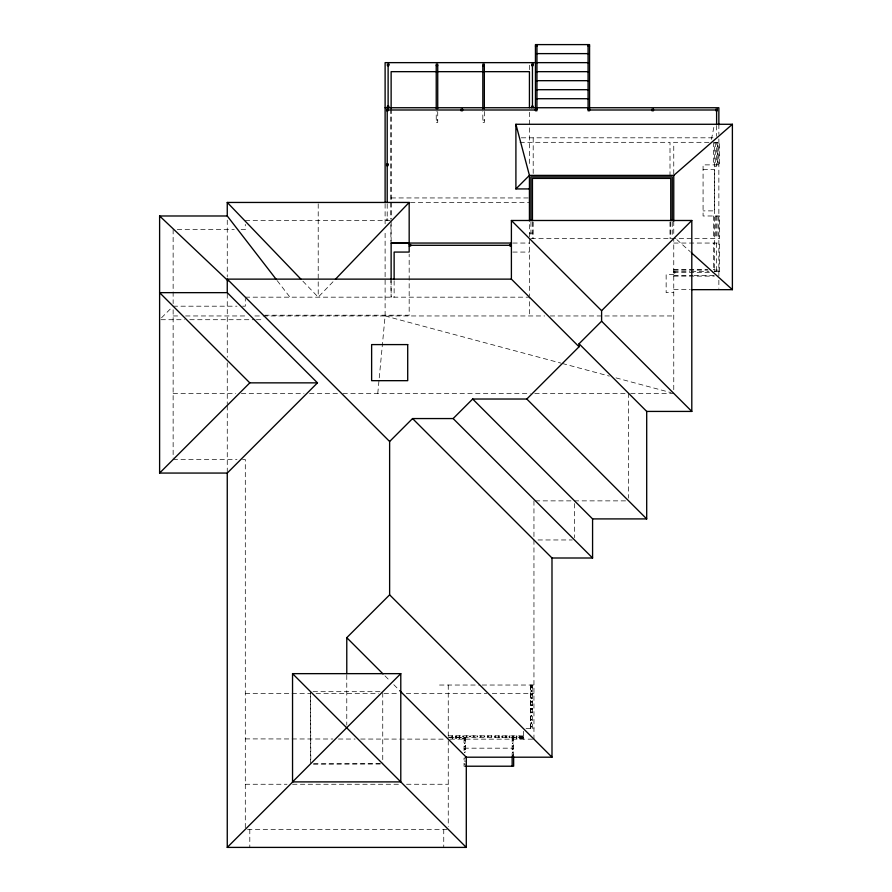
<?xml version="1.0" encoding="UTF-8"?>
<svg xmlns="http://www.w3.org/2000/svg" width="892" height="892" viewBox="0 0 892 892"><rect width="100%" height="100%" fill="white"/><g stroke="black" fill="none" stroke-linecap="round" stroke-linejoin="round"><path stroke-width="0.67" stroke-dasharray="4.46 3.34" d="M377.773 393.383L385.11 315.958L385.11 231.452M711.448 139.431L714.035 126.307M302.89 281.214L318.21 297.17L333.53 281.214M161.541 317.786L172.167 307.149M313.36 764.065L379.97 763.853M436.233 120.063L437.727 120.063M482.828 120.063L484.334 120.063M521.318 137.814L714.347 137.814M519.969 142.319L670.003 142.319L670.003 175.389M708.939 142.319L673.761 142.319L673.761 175.389M718.428 164.92L717.87 164.92L717.926 142.319M715.105 166.28L716.611 166.28L716.611 142.319M703.074 169.447L714.537 169.447L714.537 210.88L703.074 210.88M391.131 197.946L529.435 197.946M410.487 202.451L529.435 202.451M245.3 220.491L391.131 220.491M177.296 229.512L234.25 229.512M241.141 229.512L245.3 229.512L245.3 224.36M529.435 233.102L532.446 233.102M512.788 243.048L529.435 243.048M673.761 243.048L719.61 243.048L719.61 271.625L714.347 271.625M512.788 252.068L529.435 252.068M673.761 269.351L707.59 269.351M714.347 269.351L713.6 269.351L714.347 270.109M673.761 270.109L708.103 270.109M718.863 270.109L713.6 270.109L713.6 243.048M673.761 271.525L689.995 271.525M691.345 271.525L708.939 271.525M718.863 271.525L714.347 271.525L714.347 142.319L719.61 142.319L719.61 164.875L703.074 164.875L703.074 215.987L719.61 215.987L719.61 238.532L529.435 238.532L529.435 221.695M673.761 271.614L674.887 271.614L674.887 273.108L673.761 273.108M673.761 272.361L712.998 272.361M673.761 274.613L666.146 274.613L666.146 292.654L673.761 292.654M673.761 275.372L692.705 275.372M694.054 275.372L714.347 275.372M673.761 276.13L714.347 276.13M673.761 289.666L690.163 289.666M245.3 297.17L529.435 297.17L529.435 315.958M173.137 306.19L236.971 306.19M242.524 306.19L245.3 306.19L245.3 298.452M264.734 315.21L409.172 315.21L409.172 254.142M173.137 315.958L180.061 315.958M185.603 315.958L247.954 315.958M254.878 315.958L261.813 315.958M263.196 315.958L544.7 315.958M550.252 315.958L673.761 315.958M160.995 319.715L184.499 319.715M189.795 319.715L255.045 319.715M256.405 319.715L263.341 319.715M173.137 393.383L235.778 393.383M241.353 393.383L303.994 393.383M309.557 393.383L337.399 393.383M342.974 393.383L530.249 393.383M534.799 393.383L628.659 393.383L628.659 498.115M630.677 393.383L673.761 393.383L673.761 238.532M173.137 459.525L236.971 459.525M242.524 459.525L245.3 459.525L245.3 828.01M535.3 500.869L625.883 500.869M538.01 539.961L572.285 539.961M439.533 685.034L479.662 685.034M482.204 685.034L533.951 685.034M531.219 687.152L531.877 687.152M530.751 687.71L532.446 687.71M530.751 690.72L532.446 690.72M530.751 691.278L532.446 691.278M379.97 691.69L310.583 691.69L310.806 761.077M245.3 693.541L310.527 693.541M316.069 693.541L378.52 693.541M384.073 693.541L399.337 693.541M406.273 693.541L486.764 693.541M492.317 693.541L533.951 693.541M530.751 694.288L532.446 694.288M530.751 694.857L532.446 694.857M530.751 697.856L532.446 697.856M530.751 698.425L532.446 698.425M530.751 701.424L532.446 701.424M530.751 701.993L532.446 701.993M530.751 705.003L532.446 705.003M530.751 705.561L532.446 705.561M530.751 708.571L532.446 708.571M530.751 709.129L532.446 709.129M530.751 712.139L532.446 712.139M530.751 712.708L532.446 712.708M530.751 715.707L531.877 715.707L530.751 716.276M530.751 719.287L531.877 719.844L530.751 719.844M530.751 722.854L531.877 722.854L530.751 723.412M530.751 726.423L531.877 726.423L530.751 726.991M526.057 728.63L533.951 728.63M448.252 735.822L523.426 735.911M452.01 736.48L452.578 736.48M455.589 736.48L456.147 736.48M459.157 736.48L459.714 736.48M462.725 736.48L463.294 737.048L462.725 735.911M466.293 736.48L466.862 736.48M469.861 736.48L470.43 736.48M473.44 736.48L473.998 736.48M477.008 736.48L477.566 736.48M480.576 736.48L481.145 736.48M484.144 736.48L484.713 736.48M487.723 736.48L488.281 736.48M491.291 736.48L491.849 736.48M494.859 736.48L495.428 736.48M498.427 736.48L498.996 736.48M501.995 736.48L502.564 736.48M505.574 736.48L506.132 736.48M509.142 736.48L509.7 736.48M512.71 736.48L513.279 736.48M516.278 736.48L516.847 736.48M519.858 736.391L523.426 736.391M494.859 737.048L495.428 737.048M498.427 737.048L498.996 737.048M501.995 737.048L502.564 737.048M505.574 737.048L506.132 737.048M509.142 737.048L509.7 737.048M512.71 737.048L513.279 737.048M516.278 737.048L516.847 737.048M519.858 737.048L523.426 737.048M449.568 737.416L465.189 737.428L465.178 739.212L464.041 739.2M523.426 737.416L512.543 737.416L512.543 739.2M448.252 737.506L523.426 737.606M519.858 737.974L523.426 737.974M452.01 738.074L452.578 738.074M455.589 738.074L456.147 738.074M459.157 738.074L459.714 738.074M512.71 738.074L513.279 739.2M516.278 738.074L516.847 738.632L516.278 735.911M512.153 738.364L513.647 738.364L513.647 756.093M512.71 738.632L513.279 738.632M519.858 738.632L523.426 738.632M464.041 738.754L465.546 738.754M532.591 739.156L448.252 739.156L448.252 826.628M464.041 748.176L513.647 748.176M465.167 758.512L464.609 757.955M465.167 760.954L464.609 760.954L465.167 761.523M380.55 763.853L310.583 763.853L310.583 692.828M465.167 763.965L464.609 763.965L465.167 764.522M465.546 766.217L464.041 766.217L464.041 758.1M245.3 784.258L287.001 784.258M292.565 784.258L399.605 784.258M406.551 784.258L448.252 784.258M247.552 829.359L448.252 829.359M245.3 738.899L332.872 739.011M338.436 739.022L355.116 739.044M360.68 739.044L445.476 739.156M385.11 315.958L560.99 363.133M562.328 363.49L609.314 376.101M616.026 377.896L671.074 392.658M676.85 239.625L690.218 251.667M384.987 675.891L389.882 680.786M393.796 684.699L397.72 688.624M277.245 280.712L289.956 297.17M718.863 124.278L718.863 134.402M718.863 138.94L718.863 276.13M718.863 280.222L718.863 288.317M717.926 215.987L717.926 238.532M717.737 142.319L717.737 164.875M716.611 125.549L716.611 136.309M716.611 215.987L716.611 238.532M716.611 243.048L716.611 271.625M715.295 142.319L715.295 164.875M715.295 215.987L715.295 238.532M713.6 142.319L713.6 164.875M713.6 215.987L713.6 238.532M673.761 221.216L673.761 235.789M672.256 222.097L672.256 237.16M670.751 222.13L670.751 238.532M670.003 222.041L670.003 238.532M574.537 503.567L574.537 537.698M533.951 500.869L533.951 536.549M533.951 539.961L533.951 739.156M533.193 137.814L533.193 175.389M533.193 222.041L533.193 238.532M532.446 222.13L532.446 238.532M532.446 685.034L532.446 728.63M531.877 685.034L531.877 687.71M531.877 690.72L531.877 691.278M531.877 694.288L531.877 694.857M531.877 697.856L531.877 698.425M531.877 701.424L531.877 701.993M531.877 705.003L531.877 705.561M531.877 708.571L531.877 709.129M531.877 712.139L531.877 712.708M531.32 690.72L531.32 691.278M531.32 694.288L531.32 694.857M531.32 697.856L531.32 698.425M531.32 701.424L531.32 701.993M531.32 705.003L531.32 705.561M531.32 708.571L531.32 709.129M531.32 712.139L531.32 712.708M531.32 715.707L531.32 716.276M531.32 719.287L531.32 719.844M531.32 722.854L531.32 723.412M531.32 726.423L531.32 726.991M531.219 685.034L531.219 687.71M530.941 222.097L530.941 237.16M530.751 685.034L530.751 728.63M530.662 685.034L530.662 728.63M529.435 65.216L529.435 71.661M529.435 112.247L529.435 166.503M529.435 239.279L529.435 295.798M523.426 731.262L523.426 739.2M520.415 736.391L520.415 737.048M520.415 737.974L520.415 738.632M519.858 735.911L519.858 739.2M516.847 735.911L516.847 737.606M513.279 735.911L513.279 737.606M513.045 737.416L513.045 739.2M512.71 735.911L512.71 739.2M512.153 737.506L512.153 756.093M509.7 735.911L509.7 737.606M509.142 735.911L509.142 737.606M506.132 735.911L506.132 737.606M505.574 735.911L505.574 737.606M502.564 735.911L502.564 737.606M501.995 735.911L501.995 737.606M498.996 735.911L498.996 737.606M498.427 735.911L498.427 737.606M495.428 735.911L495.428 737.606M494.859 735.911L494.859 737.606M491.849 735.911L491.291 737.048L491.291 735.911M488.281 735.911L487.723 737.048L487.723 735.911M484.713 735.911L484.713 737.048L484.144 735.911M484.334 111.5L484.334 122.494L482.828 122.494L482.828 111.5M481.145 735.911L480.576 737.048L480.576 735.911M477.566 735.911L477.566 737.048L477.008 735.911M473.998 735.911L473.998 737.048L473.44 735.911M470.43 735.911L469.861 737.048L469.861 735.911M466.862 735.911L466.293 737.048L466.293 735.911M465.546 737.506L465.546 752.703M464.676 737.416L464.676 739.2M464.041 738.364L464.041 752.703M463.294 735.911L463.294 736.48M459.714 735.911L459.714 737.048L459.157 735.911M459.714 737.506L459.714 738.632L459.157 737.506M456.147 735.911L456.147 737.048L455.589 735.911M456.147 737.506L456.147 738.632L455.589 737.506M452.578 735.911L452.01 737.048L452.01 735.911M452.578 737.506L452.578 738.632L452.01 737.506M448.252 685.034L448.252 736.469M443.748 829.359L443.748 847.4M437.727 111.5L437.727 122.494L436.233 122.494L436.233 111.5M394.13 280.768L394.13 297.17M391.131 109.136L391.131 219.164M391.131 221.818L391.131 241.487M391.131 280.344L391.131 297.17L390.897 280.456M390.897 109.136L390.897 219.164M390.897 224.739L390.897 241.453M387.786 220.491L387.786 218.986L386.615 218.986L386.615 220.491M387.206 203.934L387.206 218.986M385.11 203.789L385.11 224.606M382.746 692.805L382.746 763.853M346.776 675.144L346.776 725.107M318.21 203.844L318.21 297.17M249.805 829.359L249.805 847.4M227.259 220.146L227.259 277.044M227.259 293.702L227.259 357.302M227.259 362.832L227.259 404.277M227.259 405.648L227.259 473.061M173.137 229.512L173.137 303.615M173.137 309.758L173.137 458.153M463.294 738.074L462.725 738.632L463.294 738.074M465.167 739.914L464.609 740.471L465.167 739.914M513.09 739.914L512.521 740.471L513.09 739.914M465.167 742.913L464.609 743.482L465.167 742.913M513.09 742.913L512.521 743.482L513.09 742.913M465.167 745.924L464.609 746.481L465.167 745.924M513.09 745.924L512.521 746.481L513.09 745.924M465.167 748.934L464.609 749.492L465.167 748.934M513.09 748.934L512.521 749.492L513.09 748.934M465.167 751.934L464.609 752.502L465.167 751.934M513.09 751.934L512.521 752.502L513.09 751.934M513.09 754.944L512.521 755.502L513.09 754.944"/><path stroke-width="1.34" d="M335.448 279.218L409.172 202.451L227.259 202.451L227.259 215.987L276.397 279.609M317.463 382.858L227.259 473.061L159.612 473.061L249.805 382.858L317.463 382.858L227.259 292.654L159.612 292.654L249.805 382.858M529.435 188.926L515.91 188.926L529.435 175.389L673.761 175.389L732.388 124.278L732.388 289.666L691.49 289.666M465.423 757.197L551.992 757.197L389.626 594.83L389.626 441.495L412.55 418.56L453.136 418.56L592.578 558.002L592.578 518.91L472.682 399.025L453.136 418.56M601.598 321.22L579.053 343.766L646.7 411.424L691.802 411.424L601.598 321.22L601.598 310.695L691.802 220.491L511.395 220.491L511.395 279.129L579.053 346.776L526.804 399.025L472.682 399.025M346.776 673.761L346.776 637.68L389.626 594.83M292.543 781.894L400.787 673.65L292.543 673.65L292.543 781.894L400.787 781.894L400.787 673.65M399.683 690.586L466.293 757.197L466.293 847.4L227.259 847.4L292.899 781.76M535.445 46.105L536.951 46.105M588.073 46.105L589.567 46.105M536.839 53.62L588.185 53.62M535.445 62.641L385.11 62.641L385.11 202.517M536.839 62.641L588.185 62.641M436.233 65.651L437.727 65.651M482.828 65.651L484.334 65.651M536.839 71.661L588.185 71.661M536.839 80.681L588.185 80.681M536.839 89.702L588.185 89.702M536.839 98.722L588.185 98.722M385.11 107.742L718.863 107.742L718.863 124.713M535.445 109.248L536.951 109.248M588.073 109.248L589.567 109.248M388.12 109.995L461.03 109.995M462.535 109.995L535.445 109.995M589.567 109.995L715.852 109.995M515.91 188.926L515.91 124.278L732.388 124.278M159.612 473.061L159.612 215.987L227.259 215.987M391.131 243.048L511.462 243.048M409.172 244.553L410.666 244.553L410.666 246.047L409.172 246.047M511.395 244.553L509.889 244.553L509.889 246.047L511.395 246.047M410.666 245.3L509.889 245.3M227.259 292.654L227.259 279.129L511.395 279.129M592.578 518.91L646.7 518.91L646.7 411.424M412.55 418.56L551.992 558.002L592.578 558.002M465.423 766.217L513.647 766.217L513.647 756.75M409.172 243.048L391.131 242.858L391.131 279.397M691.244 252.592L732.388 289.666M159.612 215.987L228.162 280.935M511.395 220.491L601.598 310.695M526.804 399.025L646.7 518.91M227.259 279.129L389.626 441.495M346.776 637.68L383.025 673.928M292.543 673.65L466.293 847.4M227.259 202.451L300.983 279.218M515.91 124.278L529.435 175.389L529.435 220.96M716.611 110.753L716.611 124.2M691.802 220.491L691.802 411.424M673.761 175.389L673.761 221.216M672.256 220.725L672.256 176.895L530.941 176.895L530.941 220.725M670.751 220.77L670.751 178.4L532.446 178.4L532.446 220.77M588.073 44.6L588.073 110.753L589.567 110.753L589.567 44.6L535.445 44.6L535.445 110.753L536.951 110.753L536.951 44.6M579.053 343.766L579.053 346.776M551.992 558.002L551.992 757.197M533.193 107.742L533.193 106.237L531.688 106.237L531.688 107.742M532.446 65.651L532.446 106.237M529.435 107.742L529.435 71.661L391.131 71.661L391.131 108.489M512.153 756.762L512.153 766.217M484.334 108.757L484.334 64.146L482.828 64.146L482.828 108.757M437.727 108.757L437.727 64.146L436.233 64.146L436.233 108.757M409.172 202.451L409.172 252.068L394.13 252.068L394.13 279.397M388.867 107.742L388.867 106.237L387.373 106.237L387.373 107.742M388.12 65.651L388.12 106.237M387.206 110.753L387.206 202.573M227.259 473.061L227.259 847.4M717.346 109.248L717.346 110.753L715.852 110.753L715.852 109.248L717.346 109.248M388.867 64.146L387.373 64.146L387.373 65.651L388.867 65.651L388.867 64.146M533.193 64.146L531.688 64.146L531.688 65.651L533.193 65.651L533.193 64.146M388.12 109.248L386.615 109.248L386.615 110.753L388.12 110.753L388.12 109.248M462.535 109.248L461.03 109.248L461.03 110.753L462.535 110.753L462.535 109.248M653.457 109.248L651.952 109.248L651.952 110.753L653.457 110.753L653.457 109.248M388.12 164.117L386.615 164.117L386.615 165.622L388.12 165.622L388.12 164.117M407.711 344.591L371.63 344.591L371.63 380.672L407.711 380.672L407.711 344.591"/></g></svg>
